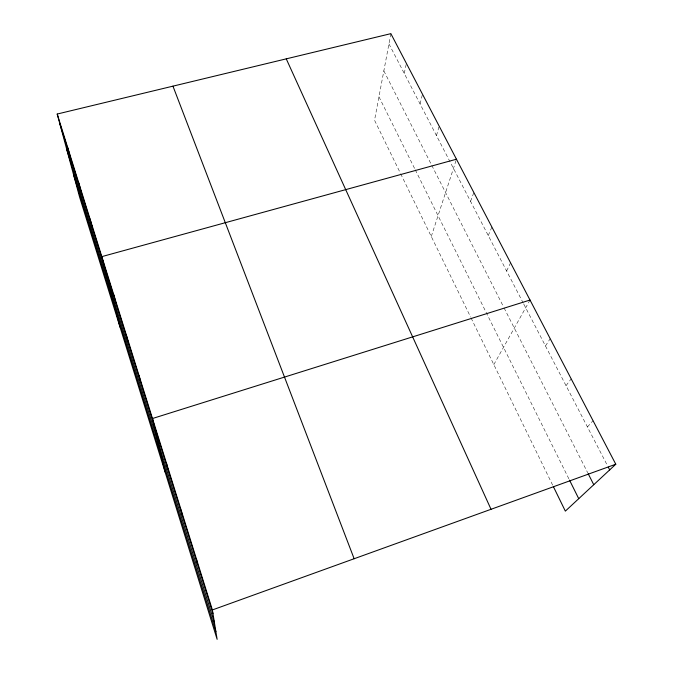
<?xml version="1.0" encoding="UTF-8"?>
<svg xmlns="http://www.w3.org/2000/svg" width="673" height="673" viewBox="0 0 673 673"><rect width="100%" height="100%" fill="white"/><g stroke="black" fill="none" stroke-linecap="round" stroke-linejoin="round"><path stroke-width="0.5" stroke-dasharray="3.37 2.52" d="M390.862 33.65L374.533 120.248L400.216 172.86M404.237 73.399L406.399 63.405M420.07 103.962L422.493 94.212M436.466 135.609L438.897 127.079M431.275 236.484L456.454 159.215M470.545 201.378L473.842 192.503M488.253 235.55L491.879 227.028M506.618 271L510.588 262.849M493.822 364.615L530.013 300.04M545.466 345.972L550.203 338.679M566.035 385.663L571.192 378.865M587.428 426.934L593.039 420.675M388.935 43.871L523.3 303.178M523.771 304.095L607.315 465.329M383.837 70.884L503.631 307.031M504.094 307.948L587.689 472.749M378.958 96.786L414.82 168.931M415.275 169.848L569.047 479.184M400.662 173.777L470.612 317.059M471.066 317.993L552.945 485.729"/><path stroke-width="1.01" d="M57.213 114.04L212.382 609.94L217.135 639.35L79.582 197.021L57.213 114.04L390.862 33.65L615.787 464.227L565.345 511.127L553.408 486.672M212.382 609.94L615.787 464.227M530.013 300.04L152.485 418.513L165.087 471.992M456.454 159.215L101.825 256.623L120.055 327.162M608.266 467.155L609.688 469.897M588.16 473.666L593.754 484.711M569.509 480.11L578.738 498.676M286.252 58.854L491.029 509.293M172.953 86.152L354.141 558.733M59.872 123.908L212.962 613.54M66.879 149.894L214.477 622.887M73.559 174.686L215.882 631.619M67.737 147.681L70.295 157.246M78.665 182.61L81.113 191.839M90.022 218.893L92.344 227.76M113.745 294.707L115.79 302.732M126.137 334.321L128.021 341.876M139.042 375.551L140.758 382.592M166.5 463.302L167.821 469.157M181.121 510.05L182.223 515.224M196.407 558.884L197.256 563.301"/></g></svg>
